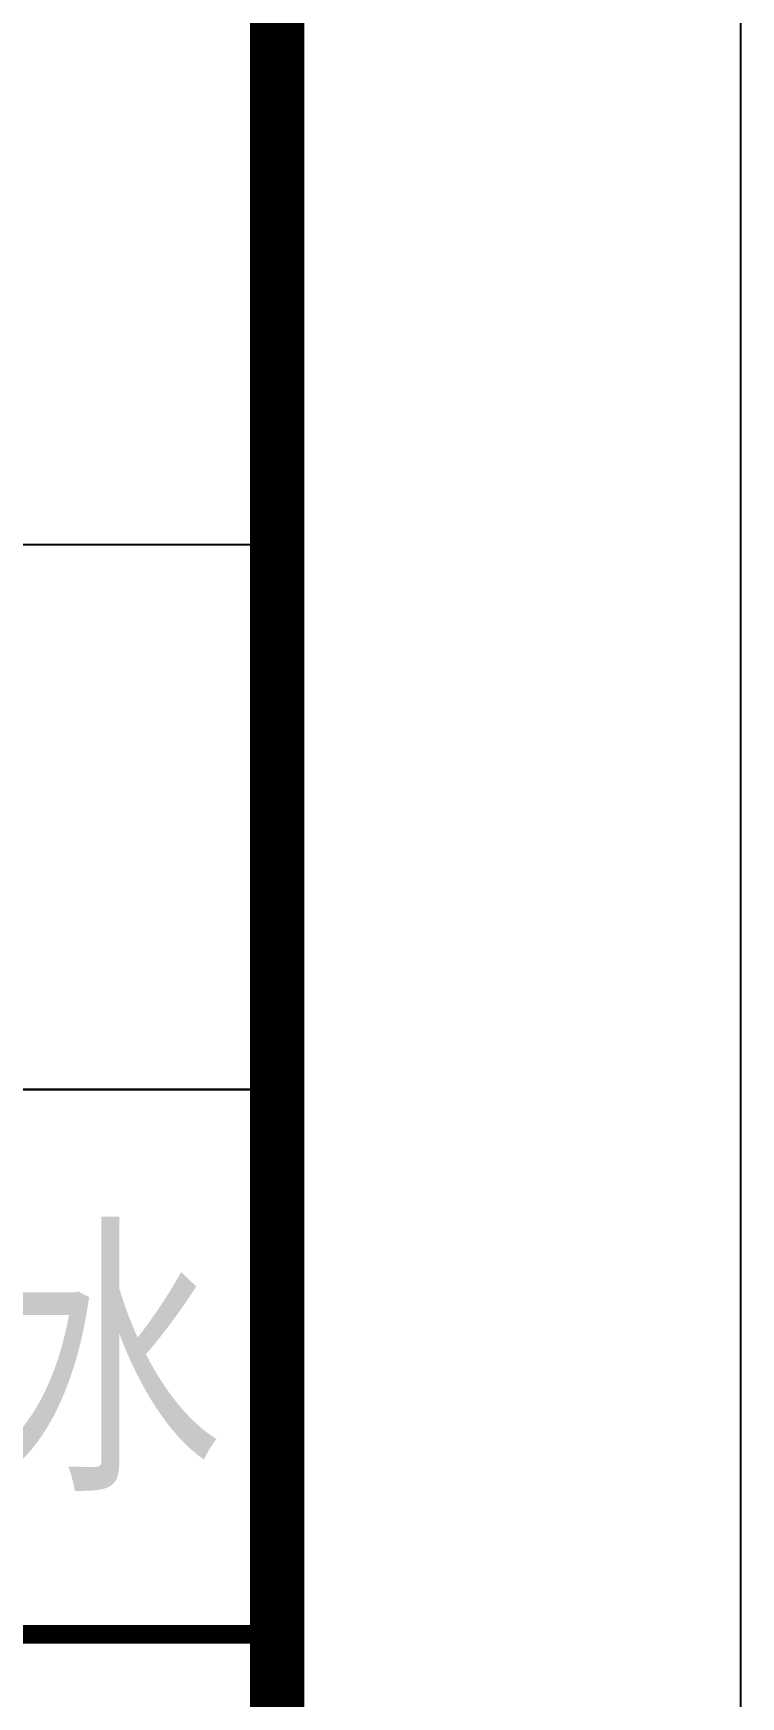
# Model space of a CAD drawing. Extents: x -46552 to 500351, y 55470 to 139570.
# Drawn here: x 498825 to 500351, y 80400 to 83992 of the extents above; entities that cross this region are included whole.
import ezdxf

# ---------------------------------------------------------------- set-up
doc = ezdxf.new("R2010")
doc.units = 0
doc.header["$LTSCALE"] = 1000
doc.header["$MEASUREMENT"] = 0
doc.layers.add('TK', color=126, linetype='Continuous')
doc.layers.add('TWT_TITLE', color=7, linetype='Continuous')
doc.styles.add('-宋体', font='', dxfattribs={"width": 0.8})
doc.styles.get('-宋体').set_extended_font_data('SimSun')

# ---------------------------------------------------------------- blocks, each defined once
blk = doc.blocks.new('sfsf')
at = {"layer": 'TK'}
for p, q in [((189968.8, 251675.8), (197968.8, 251675.8)), ((189968.8, 250499.3), (197968.8, 250499.3)), ((197968.8, 250499.3), (194909.9, 250499.3))]:
    blk.add_line(p, q, dxfattribs=at)
at = {"layer": 'TK', "const_width": 117.6}
blk.add_lwpolyline([(189968.8, 293781.2), (197968.8, 293781.2), (197968.8, 236381.6), (189968.8, 236381.6)], close=True, dxfattribs=at)
at = {"layer": 'TK', "const_width": 40}
blk.add_lwpolyline([(189968.8, 249322.8), (197968.8, 249322.8)], dxfattribs=at)
at = {"layer": 'TK', "style": '-宋体', "width": 0.75}
blk.add_text('给排水', height=472.71, dxfattribs=at).set_placement((196399.2, 249684.7))

msp = doc.modelspace()

# ---------------------------------------------------------------- linework, layer by layer
at = {"layer": 'TWT_TITLE'}
msp.add_lwpolyline([(416251.3, 66592.7), (500351.3, 66592.7), (500351.3, 125992.7), (416251.3, 125992.7)], close=True, dxfattribs=at)
at = {"layer": 'TWT_TITLE', "const_width": 100}
msp.add_lwpolyline([(418751.3, 67592.7), (499351.3, 67592.7), (499351.3, 124992.7), (418751.3, 124992.7)], close=True, dxfattribs=at)

# ---------------------------------------------------------------- block references
msp.add_blockref('sfsf', (301382.5, -168788.4))

doc.saveas('drawing.dxf')
